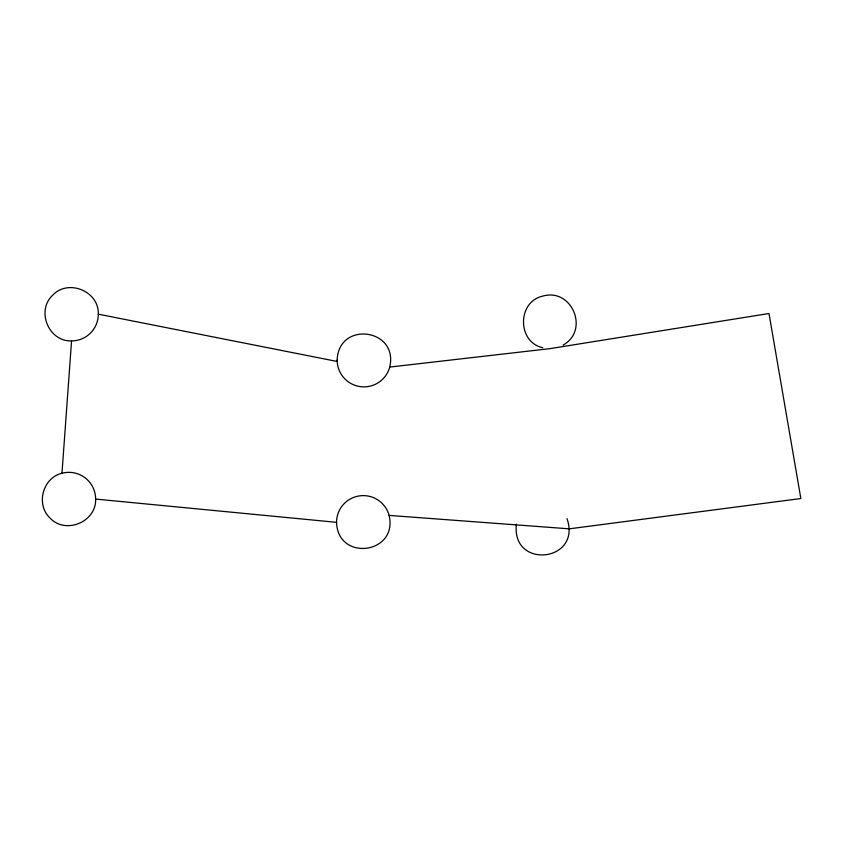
<?xml version="1.0" encoding="UTF-8"?>
<svg xmlns="http://www.w3.org/2000/svg" width="843" height="843" viewBox="0 0 843 843"><rect width="100%" height="100%" fill="white"/><g stroke="black" fill="none" stroke-linecap="round" stroke-linejoin="round"><path stroke-width="1.26" d="M98.304 314.165L336.473 361.331L337.168 360.14A26.744 26.744 0 0 0 389.74 367.063L549.699 348.675L768.995 313.501L800.85 498.529L569.278 528.835L389.118 515.41A26.744 26.744 0 0 0 336.547 522.333L95.628 499.077A26.744 26.744 0 0 0 61.971 473.25L71.56 340.909A26.744 26.744 0 0 0 98.304 314.165C99.211 291.309 68.178 278.464 52.656 295.261C35.859 310.782 48.704 341.815 71.56 340.909M95.628 499.077C96.534 521.933 65.501 534.789 49.979 517.992C35.585 504.43 42.73 477.791 61.971 473.25M337.168 360.14C338.391 320.53 398.802 328.485 389.74 367.063M516.401 524.22C511.216 569.742 581.986 561.965 567.023 518.687M563.071 345.093C589.742 330.424 572.007 287.611 542.776 296.104C517.086 301.762 517.086 342.1 542.776 347.759M389.118 515.41C398.191 553.988 337.78 561.944 336.547 522.333"/></g></svg>
